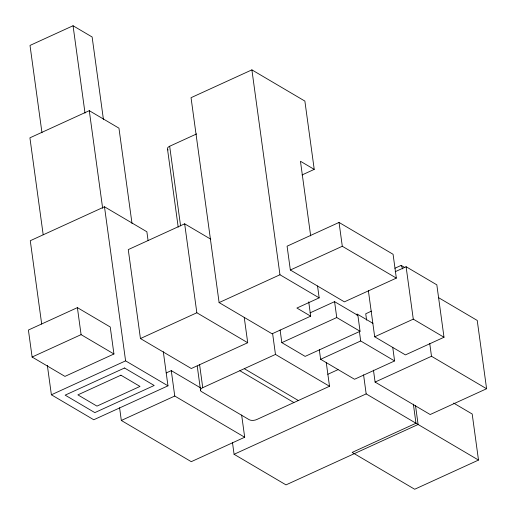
<?xml version="1.0" encoding="UTF-8"?>
<svg xmlns="http://www.w3.org/2000/svg" width="515" height="515" viewBox="0 0 515 515"><rect width="100%" height="100%" fill="white"/><g stroke="black" fill="none" stroke-linecap="round" stroke-linejoin="round"><path stroke-width="0.77" d="M103.444 119.583L92.127 36.99L73.053 25.75L30.012 45.429L41.979 132.786M132.007 223.465L118.952 128.164L89.282 110.68L29.915 137.827L43.183 234.718M302.022 174.965L314.227 169.384L304.874 101.082L251.893 69.866L191.039 97.689L219.107 302.588L272.087 333.804L310.68 316.159L308.723 301.867M168.128 149.981A5.511 2.691 -7.8 0 1 169.667 146.247L196.646 133.913M148.069 240.499L146.872 231.763L104.487 206.785L30.276 240.717L41.696 324.102M210.777 239.205L184.66 223.819L128.261 249.601L140.441 338.548L191.303 368.515L247.709 342.733L244.226 317.317M77.392 307.635L28.409 330.031L32.11 357.03L64.954 376.388L113.937 353.992L110.236 326.993L77.392 307.635L81.087 334.641L113.937 353.992M32.11 357.03L81.087 334.641M339.037 222.441L287.087 246.189L290.351 270.014L344.393 301.854L396.338 278.106L393.074 254.281L339.037 222.441L342.301 246.267L396.338 278.106M140.441 338.548L196.846 312.766L247.709 342.733M219.107 302.588L279.96 274.765L319.165 297.863L296.904 308.047L310.68 316.159M290.351 270.014L342.301 246.267M51.384 394.786L125.596 360.861L167.98 385.832L93.762 419.757L51.384 394.786L47.354 365.405M394.883 268.27L401.179 265.392L404.584 267.401M166.223 372.937L171.276 370.626L200.354 387.756M395.179 271.727L406.097 266.731L436.829 284.834L444.007 337.254L405.414 354.893L374.688 336.791L368.38 290.724M310.011 312.895L334.576 301.661L357.886 315.399L360.062 331.28L305.144 356.386L281.834 342.649L280.096 329.941M281.834 342.649L336.752 317.543L360.062 331.28M121.321 420.465L174.759 396.035L244.689 437.241L191.258 461.672L121.321 420.465L119.583 407.758M202.743 387.679L275.467 354.429L329.51 386.269L256.779 419.519A5.511 2.691 -7.8 0 1 249.151 419.68L201.468 391.587A5.511 2.691 -7.8 0 1 202.743 387.679L199.575 364.569M371.515 311.118L365.734 313.764L366.603 320.118M320.62 359.29L360.693 340.969L394.599 360.944L354.526 379.265L320.62 359.29L319.313 349.762M374.688 336.791L413.281 319.146L444.007 337.254M327.823 374.302L338.04 369.628M375.087 382.066L431.493 356.277L486.591 388.741L430.186 414.53L375.087 382.066L373.459 370.15M232.452 442.372L234.08 454.288L366.178 393.898L478.499 460.075L414.678 489.25L352.157 452.415L415.978 423.24L413.371 404.178M314.227 169.384L300.457 161.266L310.68 235.922M438.664 297.715L477.231 320.439L486.591 388.741M372.911 323.343L356.998 313.97L357.21 315.553M453.638 403.084L472.191 414.009L478.499 460.075M244.303 368.682L298.34 400.522M239.848 370.716L293.885 402.556M234.08 454.288L286.005 484.879L418.103 424.489L415.489 405.427M401.179 265.392L402.788 268.927M429.748 343.569L431.493 356.277M406.097 266.731L413.281 319.146M392.752 347.445L394.599 360.944M359.386 331.441L360.693 340.969M363.571 374.836L366.178 393.898M334.576 301.661L336.752 317.543M317.536 285.954L319.165 297.863M326.246 362.444L329.51 386.269M251.893 69.866L279.96 274.765M272.641 333.784L275.467 354.429M241.644 415.006L244.689 437.241M184.66 223.819L196.846 312.766M169.667 146.247L180.585 225.924M167.536 149.324L178.203 227.154M197.239 366.133L200.612 390.756M171.276 370.626L174.759 396.035M163.3 351.681L167.98 385.832M104.487 206.785L125.596 360.861M89.282 110.68L102.665 208.369M73.053 25.75L85.02 113.113M124.527 368L65.16 395.14L94.831 412.618L154.197 385.478L124.527 368M120.922 375.19L77.881 394.87L96.955 406.11L139.996 386.43L120.922 375.19"/></g></svg>
